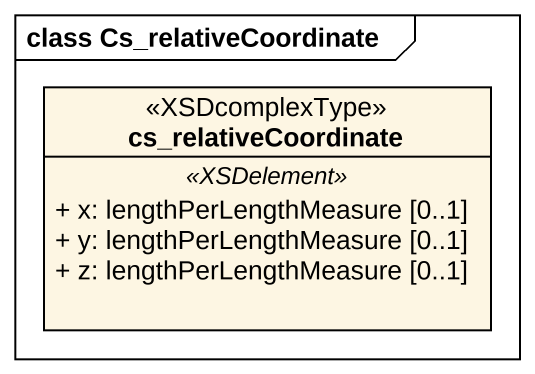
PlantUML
@startuml
mainframe class Cs_relativeCoordinate
hide circle
hide empty members
skinparam classAttributeIconSize 0
class cs_relativeCoordinate <<XSDcomplexType>> {
  .. <<XSDelement>> ..
  + x: lengthPerLengthMeasure [0..1]
  + y: lengthPerLengthMeasure [0..1]
  + z: lengthPerLengthMeasure [0..1]
}
@enduml
